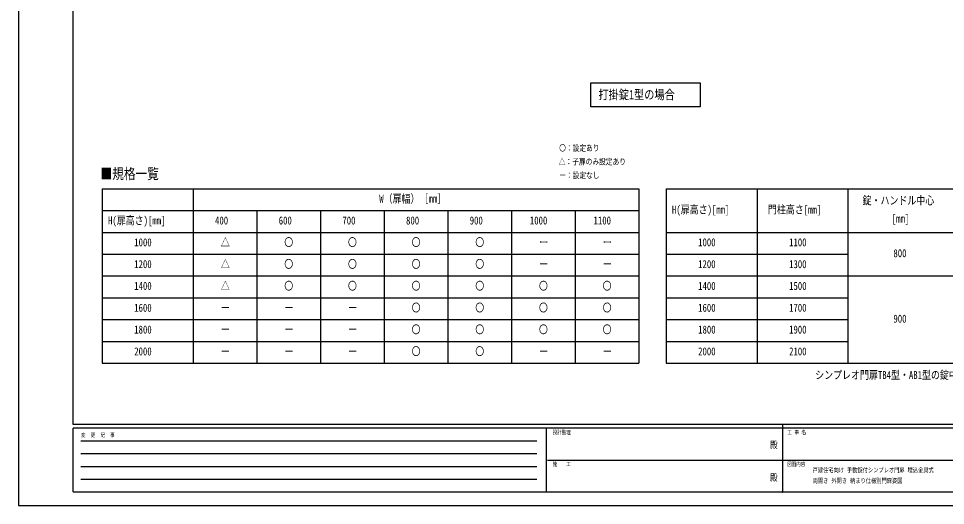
# Model space of a CAD drawing. Units: millimetres, scale not verified. Extents: x -4205 to 4205, y -2970 to 2970.
# Drawn here: x -4205 to 890, y -2970 to -291 of the extents above; entities that cross this region are included whole.
import ezdxf
from ezdxf.enums import TextEntityAlignment as Align

# ---------------------------------------------------------------- set-up
doc = ezdxf.new("R2010")
doc.units = ezdxf.units.MM
doc.header["$LTSCALE"] = 12
doc.header["$PDMODE"] = 32
doc.header["$PDSIZE"] = 6
doc.layers.add('0-2_USER1', color=3, linetype='Continuous')
doc.layers.add('0-6_YKK_ZWAK', color=7, linetype='Continuous')
doc.styles.add('ＭＳ ゴシック', font='')
doc.styles.get('ＭＳ ゴシック').set_extended_font_data('MS Gothic')

msp = doc.modelspace()

# ---------------------------------------------------------------- linework, layer by layer
at = {"layer": '0-2_USER1'}
for p, q in [((-3745.32, -1227.5), (-795.32, -1227.5)), ((-3745.32, -1227.5), (-3745.32, -2187.5)), ((-3245.32, -1227.5), (-3245.32, -2187.5)), ((-795.32, -1227.5), (-795.32, -2187.5)), ((-645.32, -1227.5), (1571.63, -1227.5)), ((-645.32, -1227.5), (-645.32, -2187.5)), ((-145.32, -1227.5), (-145.32, -2187.5)), ((354.68, -1227.5), (354.68, -2187.5)), ((-3745.32, -1347.5), (-795.32, -1347.5)), ((-2895.32, -1347.5), (-2895.32, -2187.5)), ((-2545.32, -1347.5), (-2545.32, -2187.5)), ((-2195.32, -1347.5), (-2195.32, -2187.5)), ((-1845.32, -1347.5), (-1845.32, -2187.5)), ((-1495.32, -1347.5), (-1495.32, -2187.5)), ((-1145.32, -1347.5), (-1145.32, -2187.5)), ((-3745.32, -1467.5), (-795.32, -1467.5)), ((-645.32, -1467.5), (1571.63, -1467.5)), ((-3745.32, -1587.5), (-795.32, -1587.5)), ((-645.32, -1587.5), (354.68, -1587.5)), ((-3745.32, -1707.5), (-795.32, -1707.5)), ((-645.32, -1707.5), (1571.63, -1707.5)), ((-3745.32, -1827.5), (-795.32, -1827.5)), ((-645.32, -1827.5), (354.68, -1827.5)), ((-3745.32, -1947.5), (-795.32, -1947.5)), ((-645.32, -1947.5), (354.68, -1947.5)), ((-3745.32, -2067.5), (-795.32, -2067.5)), ((-645.32, -2067.5), (354.68, -2067.5)), ((-3745.32, -2187.5), (-795.32, -2187.5)), ((-645.32, -2187.5), (1571.63, -2187.5))]:
    msp.add_line(p, q, dxfattribs=at)
msp.add_lwpolyline([(-1058.53, -776.48), (-1058.53, -645.68), (-458.85, -645.68), (-458.85, -776.48)], close=True, dxfattribs=at)
at = {"layer": '0-6_YKK_ZWAK'}
for p, q in [((-3904.98, -2525), (-3904.98, 2775)), ((3895.02, -2525), (-3904.98, -2525)), ((-1304.98, -2545), (-3904.98, -2545)), ((-3904.98, -2895), (-3904.98, -2545)), ((-1304.98, -2545), (-1304.98, -2895)), ((-4.98, -2545), (-1304.98, -2545)), ((-4.98, -2525), (-4.98, -2895)), ((1295.02, -2545), (-4.98, -2545)), ((-3862.48, -2615), (-1354.98, -2615)), ((-3862.48, -2685), (-1354.98, -2685)), ((-1297.48, -2720), (-4.98, -2720)), ((-4.98, -2720), (1295.02, -2720)), ((-3862.48, -2755), (-1354.98, -2755)), ((-3862.48, -2825), (-1354.98, -2825)), ((-3904.98, -2895), (-1304.98, -2895)), ((-1304.98, -2895), (-4.98, -2895)), ((-4.98, -2895), (1295.02, -2895))]:
    msp.add_line(p, q, dxfattribs=at)
msp.add_lwpolyline([(-4205, -2970), (4205, -2970), (4205, 2970), (-4205, 2970)], close=True, dxfattribs=at)
msp.add_point((-4.98, -2895), dxfattribs=at)

# ---------------------------------------------------------------- texts
at = {"layer": '0-2_USER1', "style": 'ＭＳ ゴシック', "width": 0.8}
for s, height, p in [('打掛錠1型の場合', 51.32, (-1017.34, -750.68)), ('〇：設定あり', 32.99, (-1232.86, -1030.17)), ('△：子扉のみ設定あり', 32.99, (-1235.26, -1105.17)), ('■規格一覧', 58.65, (-3753.85, -1191.92)), ('ー：設定なし', 32.99, (-1232.86, -1180.17)), ('W（扉幅）［㎜］', 43.99, (-2221.92, -1317.5)), ('錠・ハンドル中心', 43.99, (434.92, -1327.5)), ('H(扉高さ)[mm]', 43.99, (-612.92, -1377.5)), ('門柱高さ[mm]', 43.99, (-85.72, -1377.5)), ('H(扉高さ)[mm]', 43.99, (-3712.92, -1437.5)), ('[㎜]', 43.99, (594.92, -1427.5)), ('400', 43.99, (-3124.72, -1437.5)), ('600', 43.99, (-2774.72, -1437.5)), ('700', 43.99, (-2424.72, -1437.5)), ('800', 43.99, (-2074.72, -1437.5)), ('900', 43.99, (-1724.72, -1437.5)), ('1000', 43.99, (-1393.92, -1437.5)), ('1100', 43.99, (-1043.92, -1437.5)), ('1000', 43.99, (-3568.92, -1557.5)), ('△', 43.99, (-3092.72, -1557.5)), ('〇', 43.99, (-2744.32, -1557.5)), ('〇', 43.99, (-2394.32, -1557.5)), ('〇', 43.99, (-2044.32, -1557.5)), ('〇', 43.99, (-1694.32, -1557.5)), ('ー', 43.99, (-1342.72, -1557.5)), ('ー', 43.99, (-992.72, -1557.5)), ('1000', 43.99, (-468.92, -1557.5)), ('1100', 43.99, (31.08, -1557.5)), ('800', 43.99, (604.52, -1617.5)), ('1200', 43.99, (-3568.92, -1677.5)), ('△', 43.99, (-3092.72, -1677.5)), ('〇', 43.99, (-2744.32, -1677.5)), ('〇', 43.99, (-2394.32, -1677.5)), ('〇', 43.99, (-2044.32, -1677.5)), ('〇', 43.99, (-1694.32, -1677.5)), ('1200', 43.99, (-468.92, -1677.5)), ('1300', 43.99, (31.08, -1677.5)), ('ー', 43.99, (-1342.72, -1677.5)), ('ー', 43.99, (-992.72, -1677.5)), ('1400', 43.99, (-3568.92, -1797.5)), ('△', 43.99, (-3092.72, -1797.5)), ('〇', 43.99, (-2744.32, -1797.5)), ('〇', 43.99, (-2394.32, -1797.5)), ('〇', 43.99, (-2044.32, -1797.5)), ('〇', 43.99, (-1694.32, -1797.5)), ('〇', 43.99, (-1344.32, -1797.5)), ('〇', 43.99, (-994.32, -1797.5)), ('1400', 43.99, (-468.92, -1797.5)), ('1500', 43.99, (31.08, -1797.5)), ('1600', 43.99, (-3568.92, -1917.5)), ('ー', 43.99, (-3092.72, -1917.5)), ('ー', 43.99, (-2742.72, -1917.5)), ('ー', 43.99, (-2392.72, -1917.5)), ('〇', 43.99, (-2044.32, -1917.5)), ('〇', 43.99, (-1694.32, -1917.5)), ('〇', 43.99, (-1344.32, -1917.5)), ('〇', 43.99, (-994.32, -1917.5)), ('1600', 43.99, (-468.92, -1917.5)), ('1700', 43.99, (31.08, -1917.5)), ('900', 43.99, (604.52, -1977.5)), ('1800', 43.99, (-3568.92, -2037.5)), ('〇', 43.99, (-2044.32, -2037.5)), ('〇', 43.99, (-1694.32, -2037.5)), ('〇', 43.99, (-1344.32, -2037.5)), ('〇', 43.99, (-994.32, -2037.5)), ('1800', 43.99, (-468.92, -2037.5)), ('1900', 43.99, (31.08, -2037.5)), ('ー', 43.99, (-3092.72, -2037.5)), ('ー', 43.99, (-2742.72, -2037.5)), ('ー', 43.99, (-2392.72, -2037.5)), ('2000', 43.99, (-3568.92, -2157.5)), ('ー', 43.99, (-3092.72, -2157.5)), ('ー', 43.99, (-2742.72, -2157.5)), ('ー', 43.99, (-2392.72, -2157.5)), ('〇', 43.99, (-2044.32, -2157.5)), ('〇', 43.99, (-1694.32, -2157.5)), ('ー', 43.99, (-1342.72, -2157.5)), ('ー', 43.99, (-992.72, -2157.5)), ('2000', 43.99, (-468.92, -2157.5)), ('2100', 43.99, (31.08, -2157.5)), ('シンプレオ門扉TB4型・AB1型の錠中心は700とする。', 43.99, (174.37, -2287.5)), ('戸建住宅向け 手動錠付シンプレオ門扉 埋込金具式', 25.66, (160.31, -2795.72)), ('両開き 外開き 納まり仕様別門扉姿図', 25.66, (160.31, -2854.06))]:
    msp.add_text(s, height=height, dxfattribs=at).set_placement(p, align=Align.BOTTOM_LEFT)
at = {"layer": '0-6_YKK_ZWAK', "style": 'ＭＳ ゴシック', "width": 0.8}
for s, height, p in [('変  更  記  事', 21.99, (-3861.31, -2600)), ('設計監理', 21.99, (-1268.31, -2585)), ('工 事 名', 21.99, (21.27, -2585)), ('殿', 36.66, (-73.67, -2665.83)), ('施\u3000\u3000工', 21.99, (-1268.31, -2760)), ('図面内容', 21.99, (21.27, -2760)), ('殿', 36.66, (-73.67, -2845.83))]:
    msp.add_text(s, height=height, dxfattribs=at).set_placement(p, align=Align.BOTTOM_LEFT)

doc.saveas('drawing.dxf')
